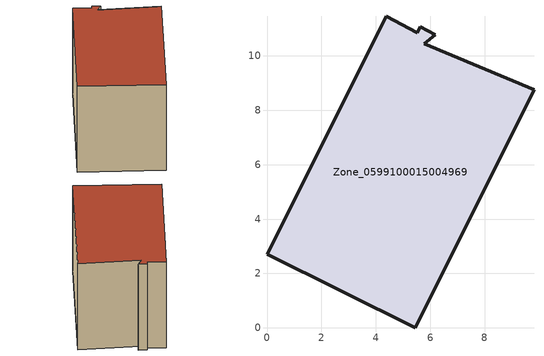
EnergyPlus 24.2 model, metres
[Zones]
Zone_0599100015004969
 floor ground (C_G): 0,2.71 4.38,11.46 5.53,10.85 5.63,11.06 6.19,10.78 5.78,10.43 9.81,8.76 5.45,0 z1.09
 wall outside (C_F): 4.38,11.46 0,2.71 5.45,0 9.81,8.76 5.78,10.43 6.19,10.78 5.63,11.06 5.53,10.85 4.38,11.46 z1.09:8.09
 roof outside (C_R): 5.45,0 9.81,8.76 5.78,10.43 6.19,10.78 5.63,11.06 5.53,10.85 4.38,11.46 0,2.71 z8.09
[BUILDING]
Pand.0599100015004969: North Axis=0; Terrain=City; Loads Convergence Tolerance Value=0.04; Temperature Convergence Tolerance Value=0.4; Solar Distribution=FullExterior; Maximum Number of Warmup Days=25; Minimum Number of Warmup Days=1
[Site:Location]
Rotterdam.The.Hague.AP_ZH_NLD Design_Conditions: Latitude=51.96; Longitude=4.45; Time Zone=1; Elevation=-4.5
[SITE:GROUNDTEMPERATURE:BUILDINGSURFACE]
18, 18, 18, 18, 18, 18, 18, 18, 18, 18, 18, 18
[MATERIAL] Thermal Absorptance=0.9; Solar Absorptance=0.7; Visible Absorptance=0.7
Name | Roughness | Thickness | Conductivity | Density | Specific Heat
G.TC.1946-1964 | MediumSmooth | 0.15 | 1 | 540 | 1210
F.TC.1946-1964 | Rough | 0.3 | 0.857143 | 1920 | 840
R.TC.1946-1964 | MediumRough | 0.2 | 0.235294 | 1500 | 1000
[CONSTRUCTION]
C_G: G.TC.1946-1964
C_F: F.TC.1946-1964
C_R: R.TC.1946-1964
[ZONE]
Zone_0599100015004969: Type=1; Multiplier=1; Ceiling Height=Autocalculate; Volume=Autocalculate; Floor Area=autocalculate; Part of Total Floor Area=Yes
[ZONEINFILTRATION:DESIGNFLOWRATE]
Infil_Zone_0599100015004969: Zone or ZoneList or Space or SpaceList=Zone_0599100015004969; Schedule=AlwaysOn; Design Flow Rate Calculation Method=Flow/Area; Flow Rate per Floor Area=0.003; Constant Term Coefficient=1; Temperature Term Coefficient=0; Velocity Term Coefficient=0; Velocity Squared Term Coefficient=0
[HVACTEMPLATE:ZONE:IDEALLOADSAIRSYSTEM]
Zone_0599100015004969: Maximum Heating Supply Air Temperature=50; Minimum Cooling Supply Air Temperature=13; Maximum Heating Supply Air Humidity Ratio=0.0156; Minimum Cooling Supply Air Humidity Ratio=0.0077; Heating Limit=NoLimit; Cooling Limit=NoLimit; Dehumidification Control Type=ConstantSensibleHeatRatio; Cooling Sensible Heat Ratio=0.7; Dehumidification Setpoint=60; Humidification Control Type=None; Humidification Setpoint=30; Outdoor Air Method=None; Outdoor Air Flow Rate per Person=0.00944; Outdoor Air Flow Rate per Zone Floor Area=0; Outdoor Air Flow Rate per Zone=0; Demand Controlled Ventilation Type=None; Outdoor Air Economizer Type=NoEconomizer; Heat Recovery Type=None; Sensible Heat Recovery Effectiveness=0.7; Latent Heat Recovery Effectiveness=0.65
[ZONECONTROL:THERMOSTAT]
ThermostatControl_Zone_0599100015004969: Zone or ZoneList=Zone_0599100015004969; Control Type Schedule=DualSetpointControlType; Control 1=Thermostat_Zone_0599100015004969; Temperature Difference Between Cutout And Setpoint=0
[THERMOSTATSETPOINT:DUALSETPOINT]
Thermostat_Zone_0599100015004969: Heating Setpoint Temperature Schedule=HeatingSetpoint_Zone_0599100015004969; Cooling Setpoint Temperature Schedule=CoolingSetpoint_Zone_0599100015004969
[SCHEDULE:COMPACT]
HeatingSetpoint_Zone_0599100015004969: Through: 12/31, For: AllDays, Until: 24:00, 21
CoolingSetpoint_Zone_0599100015004969: Through: 12/31, For: AllDays, Until: 24:00, 24
DualSetpointControlType: Through: 12/31, For: AllDays, Until: 24:00, 4
AlwaysOn: Through: 12/31, For: AllDays, Until: 24:00, 1
